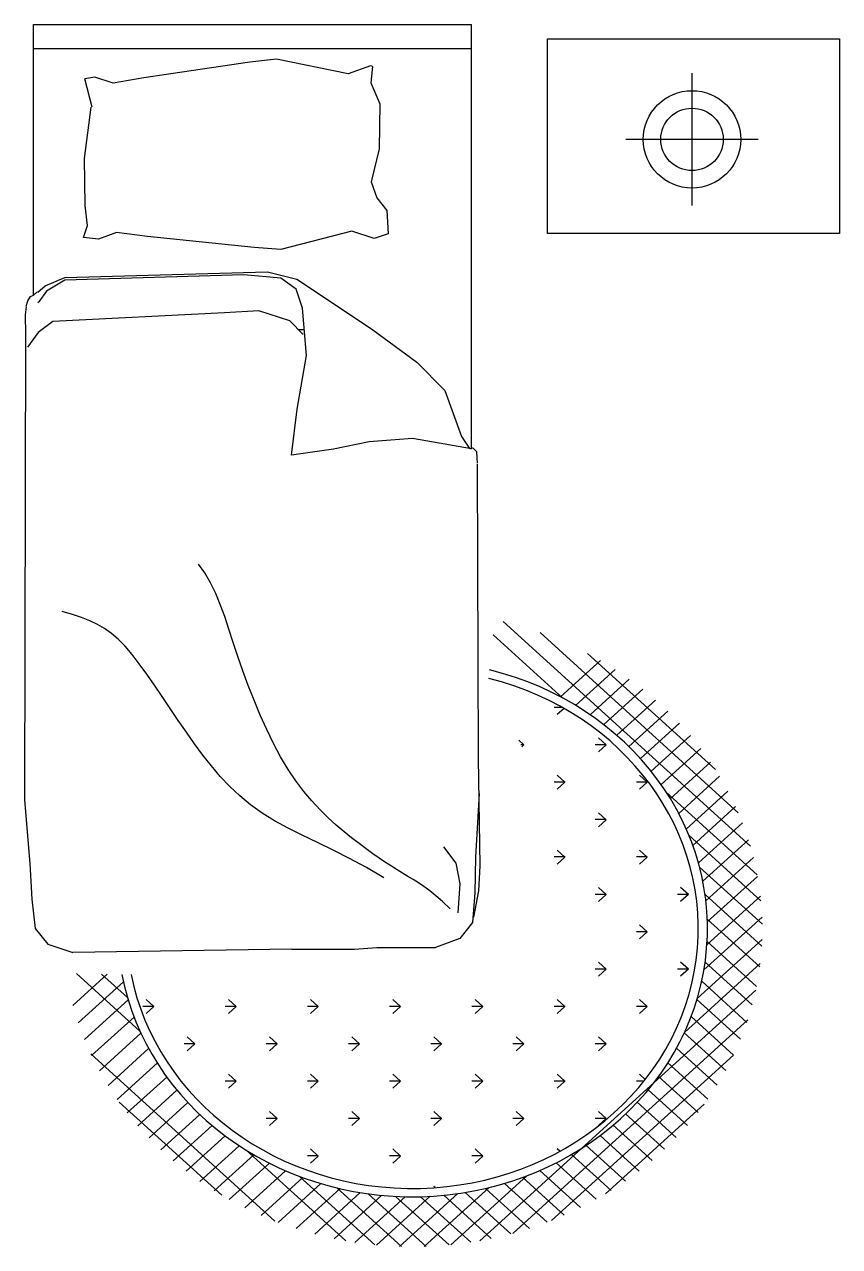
# Model space of a CAD drawing. Header units: metres. Extents: x 428 to 3974, y -4076 to 3914.
# Drawn here: x 1090.104 to 1091.778, y -3846.093 to -3843.582 of the extents above; entities that cross this region are included whole.
import ezdxf

# ---------------------------------------------------------------- set-up
doc = ezdxf.new("R2010")
doc.units = ezdxf.units.M
doc.header["$MEASUREMENT"] = 0

msp = doc.modelspace()

# ---------------------------------------------------------------- linework, layer by layer
at = {"color": 7}
for p, q in [((1090.1219, -3844.1387), (1090.1219, -3843.5823)), ((1091.0219, -3844.4522), (1091.0219, -3843.5823)), ((1090.6213, -3843.6535), (1090.5668, -3843.6595)), ((1090.7688, -3843.6841), (1090.6213, -3843.6535)), ((1090.8143, -3843.6675), (1090.7688, -3843.6841)), ((1090.8186, -3843.6687), (1090.8143, -3843.6675)), ((1090.8186, -3843.6687), (1090.8151, -3843.7022)), ((1090.8186, -3843.6687), (1090.8151, -3843.7022)), ((1090.2428, -3843.7525), (1090.2274, -3843.6944)), ((1091.4748, -3843.6824), (1091.4748, -3843.9546)), ((1090.8151, -3843.7022), (1090.8333, -3843.7457)), ((1090.8333, -3843.7457), (1090.8325, -3843.8377)), ((1091.6108, -3843.8185), (1091.3387, -3843.8185)), ((1090.8325, -3843.8377), (1090.816, -3843.9058)), ((1090.816, -3843.9058), (1090.8275, -3843.9385)), ((1090.8275, -3843.9385), (1090.8476, -3843.9645)), ((1090.8476, -3843.9645), (1090.8505, -3844.0126)), ((1090.776, -3844.0071), (1090.63, -3844.0444)), ((1090.8222, -3844.0218), (1090.776, -3844.0071)), ((1090.8505, -3844.0126), (1090.8222, -3844.0218)), ((1090.63, -3844.0444), (1090.5753, -3844.0408)), ((1090.1068, -3844.1625), (1090.1052, -3844.1792)), ((1090.1052, -3844.1792), (1090.1058, -3844.2184)), ((1090.1058, -3844.2184), (1090.1035, -3845.1758)), ((1090.6785, -3844.2095), (1090.6664, -3844.2095)), ((1091.0201, -3844.4541), (1091.0223, -3844.4531)), ((1091.0361, -3845.09), (1091.0344, -3844.4856)), ((1091.5947, -3845.2707), (1091.0871, -3844.8093)), ((1091.2092, -3844.9663), (1091.0664, -3844.8365)), ((1091.5698, -3845.202), (1091.1627, -3844.8319)), ((1091.5228, -3845.1132), (1091.2604, -3844.8747)), ((1091.2866, -3844.8891), (1091.2045, -3844.9638)), ((1091.3169, -3844.9077), (1091.2357, -3844.9814)), ((1091.3459, -3844.9274), (1091.2654, -3845.0005)), ((1091.3735, -3844.9483), (1091.2935, -3845.021)), ((1091.4, -3844.9704), (1091.3201, -3845.0429)), ((1091.2083, -3844.9858), (1091.1916, -3844.9858)), ((1091.2119, -3844.9878), (1091.1981, -3845.0003)), ((1091.4251, -3844.9936), (1091.3452, -3845.0662)), ((1091.449, -3845.0179), (1091.3688, -3845.0908)), ((1091.1294, -3845.0627), (1091.1189, -3845.0532)), ((1091.2983, -3845.0627), (1091.2825, -3845.0483)), ((1091.4716, -3845.0434), (1091.3909, -3845.1168)), ((1091.1295, -3845.0626), (1091.1234, -3845.0626)), ((1091.1294, -3845.0627), (1091.1253, -3845.0665)), ((1091.2984, -3845.0626), (1091.276, -3845.0626)), ((1091.2983, -3845.0627), (1091.2825, -3845.0771)), ((1091.4929, -3845.0702), (1091.4115, -3845.1442)), ((1091.04, -3845.3113), (1091.0361, -3845.09)), ((1091.5129, -3845.0981), (1091.4304, -3845.173)), ((1091.2139, -3845.1395), (1091.1981, -3845.1251)), ((1091.3828, -3845.1395), (1091.367, -3845.1251)), ((1091.5315, -3845.1272), (1091.4476, -3845.2035)), ((1091.214, -3845.1394), (1091.1916, -3845.1394)), ((1091.2139, -3845.1395), (1091.1981, -3845.1539)), ((1091.3829, -3845.1394), (1091.3605, -3845.1394)), ((1091.3828, -3845.1395), (1091.367, -3845.1539)), ((1090.1035, -3845.1758), (1090.1148, -3845.3062)), ((1091.0374, -3845.1628), (1091.0301, -3845.2934)), ((1091.609, -3845.3297), (1091.422, -3845.1598)), ((1091.5486, -3845.1577), (1091.463, -3845.2355)), ((1091.2983, -3845.2163), (1091.2825, -3845.2019)), ((1091.5643, -3845.1895), (1091.4765, -3845.2693)), ((1091.2984, -3845.2161), (1091.276, -3845.2161)), ((1091.2983, -3845.2163), (1091.2825, -3845.2307)), ((1091.5783, -3845.2228), (1091.4879, -3845.305)), ((1091.6165, -3845.3827), (1091.4683, -3845.248)), ((1090.9904, -3845.3059), (1090.965, -3845.272)), ((1091.2139, -3845.2931), (1091.1981, -3845.2787)), ((1091.3828, -3845.2931), (1091.367, -3845.2787)), ((1091.5907, -3845.2577), (1091.4969, -3845.3429)), ((1091.0301, -3845.2934), (1091.0285, -3845.3668)), ((1091.214, -3845.2929), (1091.1916, -3845.2929)), ((1091.2139, -3845.2931), (1091.1981, -3845.3075)), ((1091.3829, -3845.2929), (1091.3605, -3845.2929)), ((1091.3828, -3845.2931), (1091.367, -3845.3075)), ((1091.6011, -3845.2942), (1091.5032, -3845.3832)), ((1090.1148, -3845.3062), (1090.1186, -3845.3795)), ((1090.9989, -3845.3483), (1090.9904, -3845.3059)), ((1091.0369, -3845.3628), (1091.04, -3845.3113)), ((1091.6193, -3845.4312), (1091.4903, -3845.314)), ((1090.9946, -3845.4077), (1090.9989, -3845.3483)), ((1091.6095, -3845.3327), (1091.5063, -3845.4265)), ((1090.1186, -3845.3795), (1090.1253, -3845.4399)), ((1091.0285, -3845.3668), (1091.0237, -3845.4274)), ((1091.0267, -3845.4163), (1091.0369, -3845.3628)), ((1091.2984, -3845.3697), (1091.276, -3845.3697)), ((1091.2983, -3845.3698), (1091.2825, -3845.3555)), ((1091.2983, -3845.3698), (1091.2825, -3845.3842)), ((1091.4674, -3845.3697), (1091.445, -3845.3697)), ((1091.4673, -3845.3698), (1091.4514, -3845.3555)), ((1091.4673, -3845.3698), (1091.4514, -3845.3842)), ((1091.6182, -3845.4764), (1091.5016, -3845.3703)), ((1091.6155, -3845.3733), (1091.5054, -3845.4734)), ((1091.0237, -3845.4274), (1090.9982, -3845.4602)), ((1091.6188, -3845.4163), (1091.4993, -3845.525)), ((1091.6141, -3845.5187), (1091.5061, -3845.4205)), ((1090.1253, -3845.4399), (1090.1517, -3845.4719)), ((1091.3829, -3845.4465), (1091.3605, -3845.4465)), ((1091.3828, -3845.4466), (1091.367, -3845.4322)), ((1091.3828, -3845.4466), (1091.367, -3845.461)), ((1090.1517, -3845.4719), (1090.2029, -3845.4891)), ((1090.7818, -3845.4823), (1090.8274, -3845.4789)), ((1090.8274, -3845.4789), (1090.9476, -3845.4789)), ((1090.9982, -3845.4602), (1090.9476, -3845.4789)), ((1091.6189, -3845.4623), (1091.4856, -3845.5835)), ((1091.6074, -3845.5587), (1091.5058, -3845.4663)), ((1090.6531, -3845.4823), (1090.2029, -3845.4891)), ((1090.6531, -3845.4823), (1090.7818, -3845.4823)), ((1091.2984, -3845.5233), (1091.276, -3845.5233)), ((1091.2983, -3845.5234), (1091.2825, -3845.509)), ((1091.2983, -3845.5234), (1091.2825, -3845.5378)), ((1091.4674, -3845.5233), (1091.445, -3845.5233)), ((1091.4673, -3845.5234), (1091.4514, -3845.509)), ((1091.4673, -3845.5234), (1091.4514, -3845.5378)), ((1091.615, -3845.512), (1091.4592, -3845.6536)), ((1091.5985, -3845.5966), (1091.5018, -3845.5087)), ((1090.2735, -3845.5337), (1090.203, -3845.5978)), ((1090.3409, -3845.6511), (1090.2105, -3845.5326)), ((1090.3068, -3845.5496), (1090.2141, -3845.6338)), ((1090.315, -3845.5815), (1090.2621, -3845.5335)), ((1091.5875, -3845.6327), (1091.4947, -3845.5483)), ((1091.6058, -3845.5664), (1091.0393, -3846.0814)), ((1090.3165, -3845.5867), (1090.227, -3845.6681)), ((1090.3694, -3845.6), (1090.347, -3845.6)), ((1090.3693, -3845.6002), (1090.3535, -3845.5858)), ((1090.3693, -3845.6002), (1090.3535, -3845.6146)), ((1090.5383, -3845.6), (1090.5159, -3845.6)), ((1090.5382, -3845.6002), (1090.5224, -3845.5858)), ((1090.5382, -3845.6002), (1090.5224, -3845.6146)), ((1090.7072, -3845.6), (1090.6848, -3845.6)), ((1090.7071, -3845.6002), (1090.6913, -3845.5858)), ((1090.7071, -3845.6002), (1090.6913, -3845.6146)), ((1090.8761, -3845.6), (1090.8537, -3845.6)), ((1090.8761, -3845.6002), (1090.8602, -3845.5858)), ((1090.8761, -3845.6002), (1090.8602, -3845.6146)), ((1091.0451, -3845.6), (1091.0227, -3845.6)), ((1091.045, -3845.6002), (1091.0291, -3845.5858)), ((1091.045, -3845.6002), (1091.0291, -3845.6146)), ((1091.214, -3845.6), (1091.1916, -3845.6)), ((1091.2139, -3845.6002), (1091.1981, -3845.5858)), ((1091.2139, -3845.6002), (1091.1981, -3845.6146)), ((1091.3829, -3845.6), (1091.3605, -3845.6)), ((1091.3828, -3845.6002), (1091.367, -3845.5858)), ((1091.3828, -3845.6002), (1091.367, -3845.6146)), ((1091.5746, -3845.6671), (1091.485, -3845.5856)), ((1090.3286, -3845.6218), (1090.2415, -3845.701)), ((1091.5892, -3845.6276), (1091.1066, -3846.0663)), ((1091.5601, -3845.7), (1091.473, -3845.6208)), ((1090.3427, -3845.6551), (1090.2577, -3845.7324)), ((1091.544, -3845.7314), (1091.459, -3845.6541)), ((1090.4538, -3845.6768), (1090.4314, -3845.6768)), ((1090.4538, -3845.677), (1090.4379, -3845.6626)), ((1090.4538, -3845.677), (1090.4379, -3845.6914)), ((1090.6228, -3845.6768), (1090.6004, -3845.6768)), ((1090.6227, -3845.677), (1090.6068, -3845.6626)), ((1090.6227, -3845.677), (1090.6068, -3845.6914)), ((1090.7917, -3845.6768), (1090.7693, -3845.6768)), ((1090.7916, -3845.677), (1090.7758, -3845.6626)), ((1090.7916, -3845.677), (1090.7758, -3845.6914)), ((1090.9606, -3845.6768), (1090.9382, -3845.6768)), ((1090.9605, -3845.677), (1090.9447, -3845.6626)), ((1090.9605, -3845.677), (1090.9447, -3845.6914)), ((1091.1295, -3845.6768), (1091.1071, -3845.6768)), ((1091.1294, -3845.677), (1091.1136, -3845.6626)), ((1091.1294, -3845.677), (1091.1136, -3845.6914)), ((1091.2984, -3845.6768), (1091.276, -3845.6768)), ((1091.2983, -3845.677), (1091.2825, -3845.6626)), ((1091.2983, -3845.677), (1091.2825, -3845.6914)), ((1090.6176, -3846.0409), (1090.2399, -3845.6976)), ((1090.3587, -3845.6866), (1090.2753, -3845.7624)), ((1091.5601, -3845.7001), (1091.1864, -3846.0398)), ((1091.5265, -3845.7615), (1091.443, -3845.6857)), ((1090.3764, -3845.7165), (1090.2943, -3845.7912)), ((1091.5075, -3845.7903), (1091.4253, -3845.7156)), ((1090.3959, -3845.745), (1090.3147, -3845.8187)), ((1090.5383, -3845.7536), (1090.5159, -3845.7536)), ((1090.5382, -3845.7538), (1090.5224, -3845.7394)), ((1090.5382, -3845.7538), (1090.5224, -3845.7681)), ((1090.7072, -3845.7536), (1090.6848, -3845.7536)), ((1090.7071, -3845.7538), (1090.6913, -3845.7394)), ((1090.7071, -3845.7538), (1090.6913, -3845.7681)), ((1090.8761, -3845.7536), (1090.8537, -3845.7536)), ((1090.8761, -3845.7538), (1090.8602, -3845.7394)), ((1090.8761, -3845.7538), (1090.8602, -3845.7681)), ((1091.0451, -3845.7536), (1091.0227, -3845.7536)), ((1091.045, -3845.7538), (1091.0291, -3845.7394)), ((1091.045, -3845.7538), (1091.0291, -3845.7681)), ((1091.214, -3845.7536), (1091.1916, -3845.7536)), ((1091.2139, -3845.7538), (1091.1981, -3845.7394)), ((1091.2139, -3845.7538), (1091.1981, -3845.7681)), ((1091.3758, -3845.7536), (1091.3605, -3845.7536)), ((1091.3787, -3845.75), (1091.367, -3845.7394)), ((1091.4872, -3845.8179), (1091.406, -3845.7441)), ((1090.4169, -3845.7719), (1090.3364, -3845.8451)), ((1091.4655, -3845.8443), (1091.385, -3845.7711)), ((1090.5088, -3845.9881), (1090.298, -3845.7964)), ((1090.4394, -3845.7975), (1090.3594, -3845.8702)), ((1091.5001, -3845.8007), (1091.297, -3845.9853)), ((1091.4425, -3845.8695), (1091.3625, -3845.7967)), ((1090.4635, -3845.8217), (1090.3837, -3845.8943)), ((1090.6228, -3845.8304), (1090.6004, -3845.8304)), ((1090.6227, -3845.8305), (1090.6068, -3845.8161)), ((1090.6227, -3845.8305), (1090.6068, -3845.8449)), ((1090.7917, -3845.8304), (1090.7693, -3845.8304)), ((1090.7916, -3845.8305), (1090.7758, -3845.8161)), ((1090.7916, -3845.8305), (1090.7758, -3845.8449)), ((1090.9606, -3845.8304), (1090.9382, -3845.8304)), ((1090.9605, -3845.8305), (1090.9447, -3845.8161)), ((1090.9605, -3845.8305), (1090.9447, -3845.8449)), ((1091.1295, -3845.8304), (1091.1071, -3845.8304)), ((1091.1294, -3845.8305), (1091.1136, -3845.8161)), ((1091.1294, -3845.8305), (1091.1136, -3845.8449)), ((1091.2984, -3845.8304), (1091.276, -3845.8304)), ((1091.2983, -3845.8305), (1091.2825, -3845.8161)), ((1091.2983, -3845.8305), (1091.2825, -3845.8449)), ((1091.4183, -3845.8935), (1091.3385, -3845.821)), ((1090.489, -3845.8445), (1090.4092, -3845.9171)), ((1091.3928, -3845.9164), (1091.313, -3845.8438)), ((1090.5161, -3845.866), (1090.436, -3845.9388)), ((1091.3661, -3845.9382), (1091.2859, -3845.8653)), ((1090.5447, -3845.8861), (1090.4641, -3845.9594)), ((1090.5749, -3845.9047), (1090.4934, -3845.9787)), ((1090.7639, -3846.0818), (1090.558, -3845.8946)), ((1090.7072, -3845.9072), (1090.6848, -3845.9072)), ((1090.7071, -3845.9073), (1090.6913, -3845.8929)), ((1090.8761, -3845.9072), (1090.8537, -3845.9072)), ((1090.8761, -3845.9073), (1090.8602, -3845.8929)), ((1091.0451, -3845.9072), (1091.0227, -3845.9072)), ((1091.045, -3845.9073), (1091.0291, -3845.8929)), ((1091.2032, -3845.8976), (1091.1981, -3845.8929)), ((1091.3087, -3845.9781), (1091.2273, -3845.9041)), ((1091.338, -3845.9587), (1091.2574, -3845.8854)), ((1090.6066, -3845.9219), (1090.5241, -3845.9969)), ((1090.7071, -3845.9073), (1090.6913, -3845.9217)), ((1090.8761, -3845.9073), (1090.8602, -3845.9217)), ((1091.045, -3845.9073), (1091.0291, -3845.9217)), ((1091.278, -3845.9963), (1091.1956, -3845.9214)), ((1090.6401, -3845.9376), (1090.5562, -3846.0138)), ((1090.6753, -3845.9516), (1090.5897, -3846.0294)), ((1090.8235, -3846.0899), (1090.6687, -3845.9491)), ((1091.1352, -3845.9481), (1090.9794, -3846.0897)), ((1091.2125, -3846.0289), (1091.127, -3845.9512)), ((1091.246, -3846.0133), (1091.1622, -3845.9371)), ((1090.7125, -3845.9639), (1090.6247, -3846.0436)), ((1090.7518, -3845.9742), (1090.6614, -3846.0564)), ((1090.7935, -3845.9824), (1090.6997, -3846.0676)), ((1090.878, -3846.0934), (1090.7452, -3845.9727)), ((1091.0581, -3845.9721), (1090.9248, -3846.0933)), ((1090.9475, -3845.9723), (1090.9447, -3845.9697)), ((1091.1027, -3846.0673), (1091.0091, -3845.9822)), ((1091.141, -3846.056), (1091.0507, -3845.9739)), ((1091.1776, -3846.0432), (1091.0899, -3845.9635)), ((1090.8378, -3845.9881), (1090.7399, -3846.0772)), ((1090.8854, -3845.9909), (1090.7822, -3846.0848)), ((1090.9285, -3846.0932), (1090.8093, -3845.9848)), ((1090.937, -3845.9901), (1090.8269, -3846.0902)), ((1090.9758, -3846.0901), (1090.8659, -3845.9902)), ((1090.9938, -3845.9845), (1090.8742, -3846.0932)), ((1091.0203, -3846.0846), (1090.9173, -3845.9909)), ((1091.0626, -3846.0769), (1090.9648, -3845.988))]:
    msp.add_line(p, q, dxfattribs=at)
for points in [[(1090.1219, -3843.5823), (1091.0219, -3843.5823)], [(1091.0219, -3843.6323), (1090.1219, -3843.6323)], [(1090.5668, -3843.6595), (1090.3489, -3843.6922), (1090.2858, -3843.7028), (1090.2483, -3843.6908), (1090.2274, -3843.6944)], [(1090.5753, -3844.0408), (1090.3562, -3844.0179), (1090.2927, -3844.0101), (1090.2557, -3844.0238), (1090.225, -3844.0199), (1090.2334, -3843.9957), (1090.2284, -3843.9541), (1090.2269, -3843.8578), (1090.2407, -3843.7525)], [(1091.022, -3844.4546), (1090.9009, -3844.4334), (1090.8116, -3844.4402), (1090.7386, -3844.4549), (1090.6521, -3844.467), (1090.6637, -3844.3725), (1090.6832, -3844.2626), (1090.6746, -3844.1655), (1090.662, -3844.1263), (1090.6303, -3844.1038), (1090.5543, -3844.0968), (1090.1864, -3844.1078), (1090.1488, -3844.1301), (1090.1328, -3844.1521), (1090.1308, -3844.1541)], [(1090.1311, -3844.1322), (1090.1459, -3844.1193), (1090.1863, -3844.1024), (1090.603, -3844.0907), (1090.6628, -3844.106), (1090.7587, -3844.1697), (1090.8189, -3844.2095), (1090.9094, -3844.2759), (1090.9672, -3844.3347), (1091.0011, -3844.4292), (1091.0179, -3844.4539)], [(1090.1073, -3844.1614), (1090.1108, -3844.1502), (1090.1159, -3844.1416), (1090.1219, -3844.1387), (1090.129, -3844.1324), (1090.13, -3844.1321)], [(1090.6759, -3844.2192), (1090.6489, -3844.1916), (1090.5852, -3844.1709), (1090.5142, -3844.1751), (1090.1616, -3844.1928), (1090.1319, -3844.2151), (1090.1095, -3844.2452)], [(1091.0344, -3844.484), (1091.0327, -3844.4607), (1091.0259, -3844.4537), (1091.0219, -3844.4522)], [(1090.9777, -3845.3992), (1090.9625, -3845.3846), (1090.9488, -3845.3724), (1090.936, -3845.3622), (1090.9242, -3845.3535), (1090.9129, -3845.346), (1090.902, -3845.3393), (1090.8912, -3845.3329), (1090.8802, -3845.3264), (1090.8689, -3845.3195), (1090.8572, -3845.3121), (1090.8449, -3845.3042), (1090.8322, -3845.2956), (1090.819, -3845.2863), (1090.8052, -3845.2762), (1090.7908, -3845.2653), (1090.7757, -3845.2536), (1090.7601, -3845.2409), (1090.7439, -3845.2272), (1090.7274, -3845.2122), (1090.7107, -3845.1957), (1090.6939, -3845.1778), (1090.6773, -3845.1581), (1090.661, -3845.1365), (1090.6451, -3845.113), (1090.6298, -3845.0873), (1090.6151, -3845.0598), (1090.6011, -3845.031), (1090.5877, -3845.0012), (1090.5751, -3844.9709), (1090.5633, -3844.9405), (1090.5522, -3844.9103), (1090.542, -3844.8808), (1090.5326, -3844.8523), (1090.5237, -3844.825), (1090.5149, -3844.799), (1090.5059, -3844.7744), (1090.4964, -3844.7512), (1090.4859, -3844.7295), (1090.4742, -3844.7094), (1090.4608, -3844.691)], [(1090.8421, -3845.3356), (1090.8061, -3845.3146), (1090.7712, -3845.2959), (1090.7375, -3845.279), (1090.7052, -3845.2633), (1090.6743, -3845.2484), (1090.6451, -3845.2336), (1090.6175, -3845.2186), (1090.5918, -3845.2027), (1090.568, -3845.1856), (1090.5459, -3845.1673), (1090.5252, -3845.1479), (1090.5059, -3845.1274), (1090.4875, -3845.1059), (1090.4699, -3845.0836), (1090.4528, -3845.0604), (1090.4361, -3845.0366), (1090.4195, -3845.0123), (1090.4029, -3844.9878), (1090.3866, -3844.9635), (1090.3706, -3844.9398), (1090.3548, -3844.9172), (1090.3394, -3844.8961), (1090.3245, -3844.8769), (1090.3101, -3844.8599), (1090.2961, -3844.8456), (1090.2823, -3844.8336), (1090.2683, -3844.8235), (1090.2537, -3844.815), (1090.2381, -3844.8076), (1090.221, -3844.801), (1090.2022, -3844.7948), (1090.1812, -3844.7886)]]:
    msp.add_lwpolyline(points, dxfattribs=at)
msp.add_lwpolyline([(1091.7779, -3844.0117), (1091.1779, -3844.0117), (1091.1779, -3843.6117), (1091.7779, -3843.6117)], close=True, dxfattribs=at)
for radius in [0.1001, 0.0641]:
    msp.add_circle((1091.4748, -3843.8185), radius, dxfattribs=at)
for major_axis, start_param, end_param in [((-0.6059, 0), 0.171492, 4.44842), ((0.5871, 0), 3.319386, 7.583321)]:
    msp.add_ellipse((1090.9006, -3845.4403), major_axis=major_axis, ratio=0.909091, start_param=start_param, end_param=end_param, dxfattribs=at)

doc.saveas('drawing.dxf')
